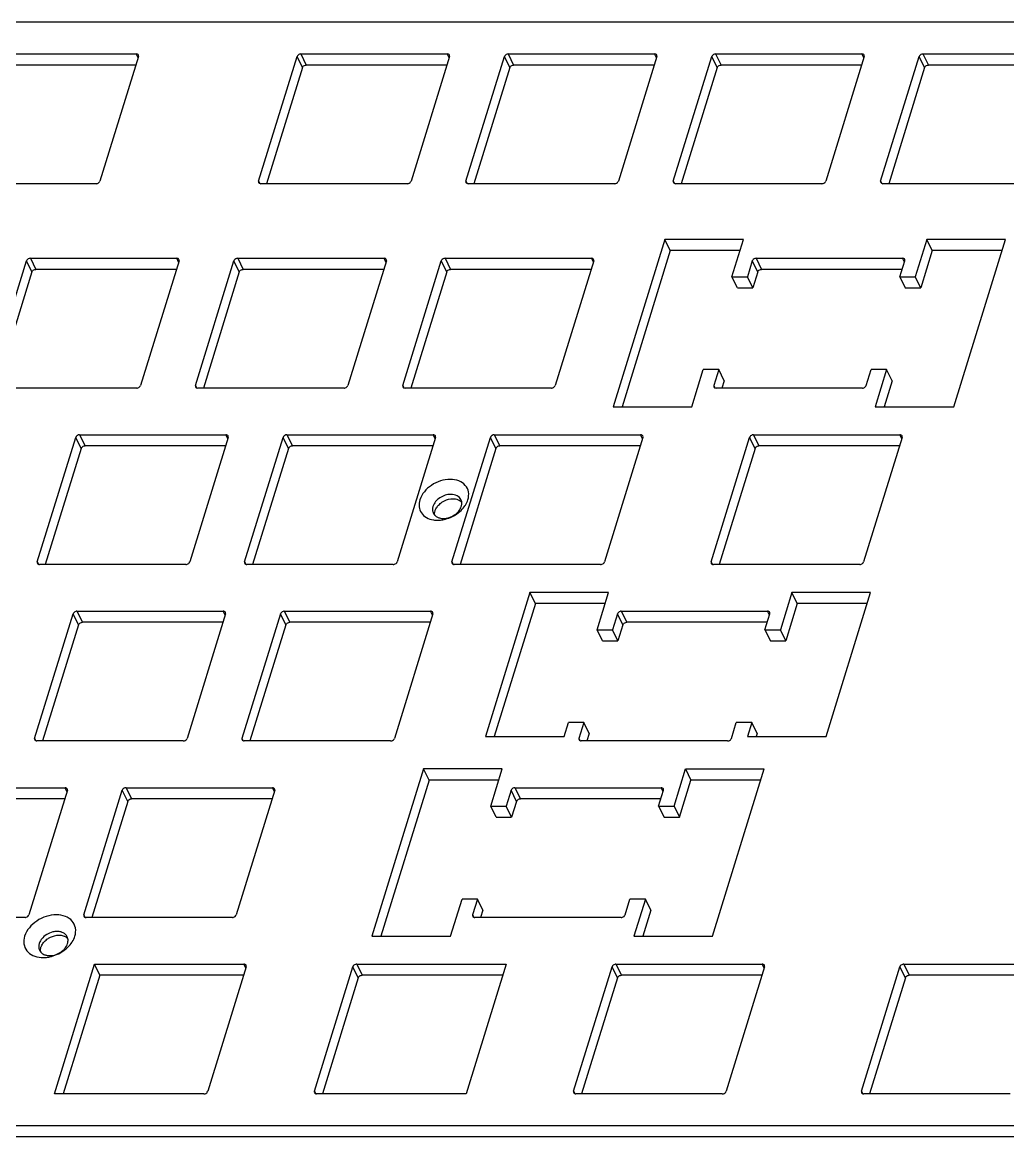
# Model space of a CAD drawing. Header units: inches. Extents: x -1111 to 11437, y -3682 to 971.
# Drawn here: x 11287.5 to 11370.6, y -3429.2 to -3335.2 of the extents above; entities that cross this region are included whole.
import ezdxf

# ---------------------------------------------------------------- set-up
doc = ezdxf.new("R2010")
doc.units = ezdxf.units.IN
doc.header["$LTSCALE"] = 1.21
doc.header["$MEASUREMENT"] = 0
doc.layers.get('0').update_dxf_attribs({"linetype": 'CONTINUOUS'})

msp = doc.modelspace()

# ---------------------------------------------------------------- linework, layer by layer
at = {"color": 7, "linetype": 'Continuous'}
for p, q in [((11434.763, -3335.186), (11118.285, -3335.186)), ((11284.716, -3337.857), (11297.068, -3337.857)), ((11297.258, -3338.077), (11294.012, -3348.581)), ((11297.226, -3338.18), (11297.068, -3337.857)), ((11307.395, -3348.581), (11310.641, -3338.077)), ((11311.098, -3339.009), (11310.641, -3338.077)), ((11310.967, -3337.857), (11323.318, -3337.857)), ((11310.967, -3337.857), (11311.424, -3338.79)), ((11323.508, -3338.077), (11320.262, -3348.581)), ((11323.476, -3338.18), (11323.318, -3337.857)), ((11324.895, -3348.581), (11328.141, -3338.077)), ((11328.599, -3339.009), (11328.141, -3338.077)), ((11328.467, -3337.857), (11340.818, -3337.857)), ((11328.467, -3337.857), (11328.924, -3338.79)), ((11341.008, -3338.077), (11337.762, -3348.581)), ((11340.976, -3338.18), (11340.818, -3337.857)), ((11342.395, -3348.581), (11345.641, -3338.077)), ((11346.099, -3339.009), (11345.641, -3338.077)), ((11345.967, -3337.857), (11358.318, -3337.857)), ((11345.967, -3337.857), (11346.424, -3338.79)), ((11358.508, -3338.077), (11355.262, -3348.581)), ((11358.477, -3338.18), (11358.318, -3337.857)), ((11359.895, -3348.581), (11363.141, -3338.077)), ((11363.599, -3339.009), (11363.141, -3338.077)), ((11363.467, -3337.857), (11375.818, -3337.857)), ((11363.467, -3337.857), (11363.925, -3338.79)), ((11297.037, -3338.79), (11285.174, -3338.79)), ((11311.098, -3339.009), (11308.073, -3348.8)), ((11323.288, -3338.79), (11311.424, -3338.79)), ((11328.599, -3339.009), (11325.573, -3348.8)), ((11340.788, -3338.79), (11328.924, -3338.79)), ((11346.099, -3339.009), (11343.073, -3348.8)), ((11358.288, -3338.79), (11346.424, -3338.79)), ((11363.599, -3339.009), (11360.573, -3348.8)), ((11375.788, -3338.79), (11363.925, -3338.79)), ((11293.686, -3348.8), (11281.335, -3348.8)), ((11307.395, -3348.581), (11307.49, -3348.775)), ((11319.936, -3348.8), (11307.585, -3348.8)), ((11324.895, -3348.581), (11324.99, -3348.775)), ((11337.436, -3348.8), (11325.085, -3348.8)), ((11342.395, -3348.581), (11342.491, -3348.775)), ((11354.937, -3348.8), (11342.585, -3348.8)), ((11359.895, -3348.581), (11359.991, -3348.775)), ((11372.437, -3348.8), (11360.085, -3348.8)), ((11341.686, -3353.515), (11337.328, -3367.615)), ((11348.317, -3353.515), (11341.686, -3353.515)), ((11342.143, -3354.447), (11341.686, -3353.515)), ((11347.349, -3356.648), (11348.317, -3353.515)), ((11363.791, -3353.515), (11362.823, -3356.648)), ((11370.423, -3353.515), (11363.791, -3353.515)), ((11364.249, -3354.447), (11363.791, -3353.515)), ((11366.066, -3367.615), (11370.423, -3353.515)), ((11342.143, -3354.447), (11338.074, -3367.615)), ((11348.029, -3354.447), (11342.143, -3354.447)), ((11364.249, -3354.447), (11363.28, -3357.58)), ((11370.135, -3354.447), (11364.249, -3354.447)), ((11284.568, -3365.817), (11287.814, -3355.312)), ((11288.272, -3356.245), (11287.814, -3355.312)), ((11288.14, -3355.093), (11300.492, -3355.093)), ((11288.14, -3355.093), (11288.598, -3356.025)), ((11300.682, -3355.312), (11297.436, -3365.817)), ((11300.65, -3355.416), (11300.492, -3355.093)), ((11302.068, -3365.817), (11305.315, -3355.312)), ((11305.772, -3356.245), (11305.315, -3355.312)), ((11305.64, -3355.093), (11317.992, -3355.093)), ((11305.64, -3355.093), (11306.098, -3356.025)), ((11318.182, -3355.312), (11314.936, -3365.817)), ((11318.15, -3355.416), (11317.992, -3355.093)), ((11319.569, -3365.817), (11322.815, -3355.312)), ((11323.272, -3356.245), (11322.815, -3355.312)), ((11323.14, -3355.093), (11335.492, -3355.093)), ((11323.14, -3355.093), (11323.598, -3356.025)), ((11335.682, -3355.312), (11332.436, -3365.817)), ((11335.65, -3355.416), (11335.492, -3355.093)), ((11349.065, -3355.312), (11348.652, -3356.648)), ((11349.523, -3356.245), (11349.065, -3355.312)), ((11349.391, -3355.093), (11361.742, -3355.093)), ((11349.391, -3355.093), (11349.848, -3356.025)), ((11361.52, -3356.648), (11361.932, -3355.312)), ((11361.9, -3355.416), (11361.742, -3355.093)), ((11288.272, -3356.245), (11285.246, -3366.036)), ((11300.461, -3356.025), (11288.598, -3356.025)), ((11305.772, -3356.245), (11302.746, -3366.036)), ((11317.961, -3356.025), (11306.098, -3356.025)), ((11323.272, -3356.245), (11320.247, -3366.036)), ((11335.462, -3356.025), (11323.598, -3356.025)), ((11349.523, -3356.245), (11349.11, -3357.58)), ((11361.712, -3356.025), (11349.848, -3356.025)), ((11347.349, -3356.648), (11348.652, -3356.648)), ((11347.807, -3357.58), (11347.349, -3356.648)), ((11349.11, -3357.58), (11348.652, -3356.648)), ((11361.52, -3356.648), (11362.823, -3356.648)), ((11361.52, -3356.648), (11361.977, -3357.58)), ((11363.28, -3357.58), (11362.823, -3356.648)), ((11347.807, -3357.58), (11349.11, -3357.58)), ((11361.977, -3357.58), (11363.28, -3357.58)), ((11343.96, -3367.615), (11344.928, -3364.481)), ((11346.232, -3364.481), (11344.928, -3364.481)), ((11346.232, -3364.481), (11345.819, -3365.817)), ((11346.689, -3365.414), (11346.232, -3364.481)), ((11358.686, -3365.817), (11359.099, -3364.481)), ((11360.402, -3364.481), (11359.099, -3364.481)), ((11360.402, -3364.481), (11359.434, -3367.615)), ((11360.86, -3365.414), (11360.402, -3364.481)), ((11302.068, -3365.817), (11302.164, -3366.011)), ((11319.569, -3365.817), (11319.664, -3366.011)), ((11345.819, -3365.817), (11345.914, -3366.011)), ((11346.689, -3365.414), (11346.497, -3366.036)), ((11360.86, -3365.414), (11360.18, -3367.615)), ((11297.11, -3366.036), (11284.758, -3366.036)), ((11314.61, -3366.036), (11302.259, -3366.036)), ((11332.11, -3366.036), (11319.759, -3366.036)), ((11358.36, -3366.036), (11346.009, -3366.036)), ((11337.328, -3367.615), (11343.96, -3367.615)), ((11359.434, -3367.615), (11366.066, -3367.615)), ((11288.719, -3380.7), (11291.965, -3370.196)), ((11292.423, -3371.128), (11291.965, -3370.196)), ((11292.291, -3369.976), (11304.642, -3369.976)), ((11292.291, -3369.976), (11292.749, -3370.909)), ((11304.832, -3370.196), (11301.586, -3380.7)), ((11304.801, -3370.299), (11304.642, -3369.976)), ((11306.219, -3380.7), (11309.465, -3370.196)), ((11309.923, -3371.128), (11309.465, -3370.196)), ((11309.791, -3369.976), (11322.143, -3369.976)), ((11309.791, -3369.976), (11310.249, -3370.909)), ((11322.333, -3370.196), (11319.087, -3380.7)), ((11322.301, -3370.299), (11322.143, -3369.976)), ((11323.719, -3380.7), (11326.966, -3370.196)), ((11327.423, -3371.128), (11326.966, -3370.196)), ((11327.291, -3369.976), (11339.643, -3369.976)), ((11327.291, -3369.976), (11327.749, -3370.909)), ((11339.833, -3370.196), (11336.587, -3380.7)), ((11339.801, -3370.299), (11339.643, -3369.976)), ((11345.595, -3380.7), (11348.841, -3370.196)), ((11349.298, -3371.128), (11348.841, -3370.196)), ((11349.166, -3369.976), (11361.518, -3369.976)), ((11349.166, -3369.976), (11349.624, -3370.909)), ((11361.708, -3370.196), (11358.462, -3380.7)), ((11361.676, -3370.299), (11361.518, -3369.976)), ((11292.423, -3371.128), (11289.397, -3380.919)), ((11304.612, -3370.909), (11292.749, -3370.909)), ((11309.923, -3371.128), (11306.897, -3380.919)), ((11322.112, -3370.909), (11310.249, -3370.909)), ((11327.423, -3371.128), (11324.397, -3380.919)), ((11339.612, -3370.909), (11327.749, -3370.909)), ((11349.298, -3371.128), (11346.273, -3380.919)), ((11361.488, -3370.909), (11349.624, -3370.909)), ((11288.719, -3380.7), (11288.815, -3380.895)), ((11306.219, -3380.7), (11306.315, -3380.895)), ((11323.719, -3380.7), (11323.815, -3380.895)), ((11345.595, -3380.7), (11345.69, -3380.895)), ((11301.261, -3380.919), (11288.909, -3380.919)), ((11318.761, -3380.919), (11306.409, -3380.919)), ((11336.261, -3380.919), (11323.91, -3380.919)), ((11358.136, -3380.919), (11345.785, -3380.919)), ((11330.3, -3383.281), (11326.548, -3395.423)), ((11336.931, -3383.281), (11330.3, -3383.281)), ((11330.757, -3384.213), (11330.3, -3383.281)), ((11335.963, -3386.414), (11336.931, -3383.281)), ((11352.405, -3383.281), (11351.437, -3386.414)), ((11359.037, -3383.281), (11352.405, -3383.281)), ((11352.863, -3384.213), (11352.405, -3383.281)), ((11355.285, -3395.423), (11359.037, -3383.281)), ((11330.757, -3384.213), (11327.293, -3395.423)), ((11336.643, -3384.213), (11330.757, -3384.213)), ((11352.863, -3384.213), (11351.894, -3387.347)), ((11358.749, -3384.213), (11352.863, -3384.213)), ((11288.495, -3395.583), (11291.741, -3385.079)), ((11292.199, -3386.011), (11291.741, -3385.079)), ((11292.067, -3384.859), (11304.418, -3384.859)), ((11292.067, -3384.859), (11292.524, -3385.792)), ((11304.608, -3385.079), (11301.362, -3395.583)), ((11304.576, -3385.182), (11304.418, -3384.859)), ((11309.241, -3385.079), (11305.995, -3395.583)), ((11309.699, -3386.011), (11309.241, -3385.079)), ((11309.567, -3384.859), (11321.918, -3384.859)), ((11309.567, -3384.859), (11310.024, -3385.792)), ((11322.108, -3385.079), (11318.862, -3395.583)), ((11322.077, -3385.182), (11321.918, -3384.859)), ((11337.679, -3385.079), (11337.266, -3386.414)), ((11338.137, -3386.011), (11337.679, -3385.079)), ((11338.005, -3384.859), (11350.356, -3384.859)), ((11338.005, -3384.859), (11338.462, -3385.792)), ((11350.133, -3386.414), (11350.546, -3385.079)), ((11350.514, -3385.182), (11350.356, -3384.859)), ((11292.199, -3386.011), (11289.173, -3395.803)), ((11304.388, -3385.792), (11292.524, -3385.792)), ((11309.699, -3386.011), (11306.673, -3395.803)), ((11321.888, -3385.792), (11310.024, -3385.792)), ((11335.963, -3386.414), (11337.266, -3386.414)), ((11336.421, -3387.347), (11335.963, -3386.414)), ((11337.724, -3387.347), (11337.266, -3386.414)), ((11338.137, -3386.011), (11337.724, -3387.347)), ((11350.326, -3385.792), (11338.462, -3385.792)), ((11350.133, -3386.414), (11351.437, -3386.414)), ((11350.133, -3386.414), (11350.591, -3387.347)), ((11351.894, -3387.347), (11351.437, -3386.414)), ((11336.421, -3387.347), (11337.724, -3387.347)), ((11350.591, -3387.347), (11351.894, -3387.347)), ((11333.179, -3395.423), (11333.542, -3394.248)), ((11334.846, -3394.248), (11333.542, -3394.248)), ((11334.846, -3394.248), (11334.433, -3395.583)), ((11335.303, -3395.18), (11334.846, -3394.248)), ((11347.3, -3395.583), (11347.713, -3394.248)), ((11349.016, -3394.248), (11347.713, -3394.248)), ((11349.016, -3394.248), (11348.653, -3395.423)), ((11349.474, -3395.18), (11349.016, -3394.248)), ((11288.495, -3395.583), (11288.59, -3395.778)), ((11301.036, -3395.803), (11288.685, -3395.803)), ((11305.995, -3395.583), (11306.091, -3395.778)), ((11318.537, -3395.803), (11306.185, -3395.803)), ((11326.548, -3395.423), (11333.179, -3395.423)), ((11334.433, -3395.583), (11334.528, -3395.778)), ((11346.974, -3395.803), (11334.623, -3395.803)), ((11335.303, -3395.18), (11335.111, -3395.803)), ((11348.653, -3395.423), (11355.285, -3395.423)), ((11349.474, -3395.18), (11349.399, -3395.423)), ((11321.325, -3398.164), (11316.968, -3412.264)), ((11327.957, -3398.164), (11321.325, -3398.164)), ((11321.783, -3399.097), (11321.325, -3398.164)), ((11326.989, -3401.298), (11327.957, -3398.164)), ((11342.462, -3401.298), (11343.431, -3398.164)), ((11343.431, -3398.164), (11350.062, -3398.164)), ((11343.431, -3398.164), (11343.888, -3399.097)), ((11345.705, -3412.264), (11350.062, -3398.164)), ((11321.783, -3399.097), (11317.714, -3412.264)), ((11327.669, -3399.097), (11321.783, -3399.097)), ((11342.92, -3402.23), (11343.888, -3399.097)), ((11349.774, -3399.097), (11343.888, -3399.097)), ((11278.717, -3399.743), (11291.069, -3399.743)), ((11291.259, -3399.962), (11288.013, -3410.466)), ((11291.227, -3400.065), (11291.069, -3399.743)), ((11292.646, -3410.466), (11295.892, -3399.962)), ((11296.349, -3400.894), (11295.892, -3399.962)), ((11296.218, -3399.743), (11308.569, -3399.743)), ((11296.218, -3399.743), (11296.675, -3400.675)), ((11308.759, -3399.962), (11305.513, -3410.466)), ((11308.727, -3400.065), (11308.569, -3399.743)), ((11328.705, -3399.962), (11328.292, -3401.298)), ((11329.162, -3400.894), (11328.705, -3399.962)), ((11329.03, -3399.743), (11341.382, -3399.743)), ((11329.03, -3399.743), (11329.488, -3400.675)), ((11341.159, -3401.298), (11341.572, -3399.962)), ((11341.54, -3400.065), (11341.382, -3399.743)), ((11291.039, -3400.675), (11279.175, -3400.675)), ((11296.349, -3400.894), (11293.324, -3410.686)), ((11308.539, -3400.675), (11296.675, -3400.675)), ((11326.989, -3401.298), (11328.292, -3401.298)), ((11327.446, -3402.23), (11326.989, -3401.298)), ((11328.75, -3402.23), (11328.292, -3401.298)), ((11329.162, -3400.894), (11328.75, -3402.23)), ((11341.352, -3400.675), (11329.488, -3400.675)), ((11341.159, -3401.298), (11342.462, -3401.298)), ((11341.159, -3401.298), (11341.617, -3402.23)), ((11342.462, -3401.298), (11342.92, -3402.23)), ((11327.446, -3402.23), (11328.75, -3402.23)), ((11341.617, -3402.23), (11342.92, -3402.23)), ((11323.6, -3412.264), (11324.568, -3409.131)), ((11325.871, -3409.131), (11324.568, -3409.131)), ((11325.871, -3409.131), (11325.459, -3410.466)), ((11326.329, -3410.063), (11325.871, -3409.131)), ((11338.326, -3410.466), (11338.738, -3409.131)), ((11340.042, -3409.131), (11338.738, -3409.131)), ((11340.042, -3409.131), (11339.074, -3412.264)), ((11340.499, -3410.063), (11340.042, -3409.131)), ((11287.687, -3410.686), (11275.336, -3410.686)), ((11292.646, -3410.466), (11292.741, -3410.661)), ((11305.187, -3410.686), (11292.836, -3410.686)), ((11325.459, -3410.466), (11325.554, -3410.661)), ((11338, -3410.686), (11325.649, -3410.686)), ((11326.329, -3410.063), (11326.136, -3410.686)), ((11340.499, -3410.063), (11339.819, -3412.264)), ((11316.968, -3412.264), (11323.6, -3412.264)), ((11339.074, -3412.264), (11345.705, -3412.264)), ((11290.166, -3425.569), (11293.548, -3414.626)), ((11293.548, -3414.626), (11306.157, -3414.626)), ((11294.005, -3415.558), (11293.548, -3414.626)), ((11306.315, -3414.948), (11306.157, -3414.626)), ((11315.681, -3414.626), (11328.29, -3414.626)), ((11315.681, -3414.626), (11316.139, -3415.558)), ((11328.29, -3414.626), (11324.909, -3425.569)), ((11337.556, -3414.626), (11349.908, -3414.626)), ((11337.556, -3414.626), (11338.014, -3415.558)), ((11350.066, -3414.948), (11349.908, -3414.626)), ((11361.849, -3414.626), (11374.201, -3414.626)), ((11361.849, -3414.626), (11362.307, -3415.558)), ((11294.005, -3415.558), (11290.912, -3425.569)), ((11306.127, -3415.558), (11294.005, -3415.558)), ((11306.347, -3414.845), (11303.101, -3425.35)), ((11312.109, -3425.35), (11315.355, -3414.845)), ((11315.813, -3415.778), (11315.355, -3414.845)), ((11328.002, -3415.558), (11316.139, -3415.558)), ((11333.984, -3425.35), (11337.231, -3414.845)), ((11337.688, -3415.778), (11337.231, -3414.845)), ((11349.877, -3415.558), (11338.014, -3415.558)), ((11350.098, -3414.845), (11346.852, -3425.35)), ((11358.277, -3425.35), (11361.524, -3414.845)), ((11361.981, -3415.778), (11361.524, -3414.845)), ((11374.17, -3415.558), (11362.307, -3415.558)), ((11315.813, -3415.778), (11312.787, -3425.569)), ((11337.688, -3415.778), (11334.662, -3425.569)), ((11361.981, -3415.778), (11358.955, -3425.569)), ((11302.776, -3425.569), (11290.166, -3425.569)), ((11312.109, -3425.35), (11312.205, -3425.544)), ((11324.909, -3425.569), (11312.299, -3425.569)), ((11333.984, -3425.35), (11334.08, -3425.544)), ((11346.526, -3425.569), (11334.175, -3425.569)), ((11358.277, -3425.35), (11358.373, -3425.544)), ((11370.819, -3425.569), (11358.468, -3425.569)), ((11089.528, -3428.246), (11406.005, -3428.246)), ((11406.463, -3429.178), (11089.985, -3429.178))]:
    msp.add_line(p, q, dxfattribs=at)
for centre, radius, start, end in [((11322.759, -3376.29), 0.686, 194.17779, 220.93074), ((11322.779, -3376.273), 0.712, 220.92419, 223.53991), ((11322.488, -3375.063), 2.119, 261.09539, 265.44702), ((11289.532, -3413.153), 0.691, 206.2212, 221.04856)]:
    msp.add_arc(centre, radius, start, end, dxfattribs=at)
for points, knots in [([(11297.251, -3337.953), (11297.237, -3337.923), (11297.18, -3337.87), (11297.106, -3337.857), (11297.068, -3337.857)], [0, 0, 0, 0, 0.463406, 1, 1, 1, 1]), ([(11310.967, -3337.857), (11310.932, -3337.857), (11310.798, -3337.879), (11310.67, -3337.981), (11310.641, -3338.077)], [0, 0, 0, 0, 0.25896, 1, 1, 1, 1]), ([(11323.502, -3337.953), (11323.487, -3337.923), (11323.43, -3337.87), (11323.357, -3337.857), (11323.318, -3337.857)], [0, 0, 0, 0, 0.463406, 1, 1, 1, 1]), ([(11328.467, -3337.857), (11328.432, -3337.857), (11328.298, -3337.879), (11328.171, -3337.981), (11328.141, -3338.077)], [0, 0, 0, 0, 0.25896, 1, 1, 1, 1]), ([(11341.002, -3337.953), (11340.987, -3337.923), (11340.93, -3337.87), (11340.857, -3337.857), (11340.818, -3337.857)], [0, 0, 0, 0, 0.463406, 1, 1, 1, 1]), ([(11345.967, -3337.857), (11345.932, -3337.857), (11345.799, -3337.879), (11345.671, -3337.981), (11345.641, -3338.077)], [0, 0, 0, 0, 0.25896, 1, 1, 1, 1]), ([(11358.502, -3337.953), (11358.487, -3337.923), (11358.431, -3337.87), (11358.357, -3337.857), (11358.318, -3337.857)], [0, 0, 0, 0, 0.463406, 1, 1, 1, 1]), ([(11363.467, -3337.857), (11363.432, -3337.857), (11363.299, -3337.879), (11363.171, -3337.981), (11363.141, -3338.077)], [0, 0, 0, 0, 0.25896, 1, 1, 1, 1]), ([(11311.098, -3339.009), (11311.108, -3338.979), (11311.176, -3338.859), (11311.32, -3338.79), (11311.424, -3338.79)], [0, 0, 0, 0, 0.234577, 1, 1, 1, 1]), ([(11328.599, -3339.009), (11328.608, -3338.979), (11328.676, -3338.859), (11328.821, -3338.79), (11328.924, -3338.79)], [0, 0, 0, 0, 0.234577, 1, 1, 1, 1]), ([(11346.099, -3339.009), (11346.108, -3338.979), (11346.176, -3338.859), (11346.321, -3338.79), (11346.424, -3338.79)], [0, 0, 0, 0, 0.234577, 1, 1, 1, 1]), ([(11363.599, -3339.009), (11363.608, -3338.979), (11363.676, -3338.859), (11363.821, -3338.79), (11363.925, -3338.79)], [0, 0, 0, 0, 0.234577, 1, 1, 1, 1]), ([(11293.686, -3348.8), (11293.721, -3348.8), (11293.854, -3348.778), (11293.982, -3348.677), (11294.012, -3348.581)], [0, 0, 0, 0, 0.25896, 1, 1, 1, 1]), ([(11319.936, -3348.8), (11319.971, -3348.8), (11320.105, -3348.778), (11320.232, -3348.677), (11320.262, -3348.581)], [0, 0, 0, 0, 0.25896, 1, 1, 1, 1]), ([(11337.436, -3348.8), (11337.471, -3348.8), (11337.605, -3348.778), (11337.733, -3348.677), (11337.762, -3348.581)], [0, 0, 0, 0, 0.25896, 1, 1, 1, 1]), ([(11354.937, -3348.8), (11354.972, -3348.8), (11355.105, -3348.778), (11355.233, -3348.677), (11355.262, -3348.581)], [0, 0, 0, 0, 0.25896, 1, 1, 1, 1]), ([(11288.14, -3355.093), (11288.105, -3355.093), (11287.972, -3355.115), (11287.844, -3355.217), (11287.814, -3355.312)], [0, 0, 0, 0, 0.25896, 1, 1, 1, 1]), ([(11300.675, -3355.189), (11300.661, -3355.159), (11300.604, -3355.106), (11300.53, -3355.093), (11300.492, -3355.093)], [0, 0, 0, 0, 0.463406, 1, 1, 1, 1]), ([(11305.64, -3355.093), (11305.605, -3355.093), (11305.472, -3355.115), (11305.344, -3355.217), (11305.315, -3355.312)], [0, 0, 0, 0, 0.25896, 1, 1, 1, 1]), ([(11318.175, -3355.189), (11318.161, -3355.159), (11318.104, -3355.106), (11318.03, -3355.093), (11317.992, -3355.093)], [0, 0, 0, 0, 0.463406, 1, 1, 1, 1]), ([(11323.14, -3355.093), (11323.105, -3355.093), (11322.972, -3355.115), (11322.844, -3355.217), (11322.815, -3355.312)], [0, 0, 0, 0, 0.25896, 1, 1, 1, 1]), ([(11335.675, -3355.189), (11335.661, -3355.159), (11335.604, -3355.106), (11335.53, -3355.093), (11335.492, -3355.093)], [0, 0, 0, 0, 0.463406, 1, 1, 1, 1]), ([(11349.391, -3355.093), (11349.356, -3355.093), (11349.222, -3355.115), (11349.095, -3355.217), (11349.065, -3355.312)], [0, 0, 0, 0, 0.25896, 1, 1, 1, 1]), ([(11361.926, -3355.189), (11361.911, -3355.159), (11361.854, -3355.106), (11361.781, -3355.093), (11361.742, -3355.093)], [0, 0, 0, 0, 0.463406, 1, 1, 1, 1]), ([(11288.272, -3356.245), (11288.281, -3356.214), (11288.35, -3356.095), (11288.494, -3356.025), (11288.598, -3356.025)], [0, 0, 0, 0, 0.234577, 1, 1, 1, 1]), ([(11305.772, -3356.245), (11305.782, -3356.214), (11305.85, -3356.095), (11305.994, -3356.025), (11306.098, -3356.025)], [0, 0, 0, 0, 0.234577, 1, 1, 1, 1]), ([(11323.272, -3356.245), (11323.282, -3356.214), (11323.35, -3356.095), (11323.494, -3356.025), (11323.598, -3356.025)], [0, 0, 0, 0, 0.234577, 1, 1, 1, 1]), ([(11349.523, -3356.245), (11349.532, -3356.214), (11349.6, -3356.095), (11349.745, -3356.025), (11349.848, -3356.025)], [0, 0, 0, 0, 0.234577, 1, 1, 1, 1]), ([(11297.11, -3366.036), (11297.145, -3366.036), (11297.278, -3366.014), (11297.406, -3365.913), (11297.436, -3365.817)], [0, 0, 0, 0, 0.25896, 1, 1, 1, 1]), ([(11314.61, -3366.036), (11314.645, -3366.036), (11314.778, -3366.014), (11314.906, -3365.913), (11314.936, -3365.817)], [0, 0, 0, 0, 0.25896, 1, 1, 1, 1]), ([(11332.11, -3366.036), (11332.145, -3366.036), (11332.279, -3366.014), (11332.406, -3365.913), (11332.436, -3365.817)], [0, 0, 0, 0, 0.25896, 1, 1, 1, 1]), ([(11358.36, -3366.036), (11358.395, -3366.036), (11358.529, -3366.014), (11358.657, -3365.913), (11358.686, -3365.817)], [0, 0, 0, 0, 0.25896, 1, 1, 1, 1]), ([(11292.291, -3369.976), (11292.256, -3369.976), (11292.123, -3369.998), (11291.995, -3370.1), (11291.965, -3370.196)], [0, 0, 0, 0, 0.25896, 1, 1, 1, 1]), ([(11304.826, -3370.072), (11304.811, -3370.042), (11304.755, -3369.989), (11304.681, -3369.976), (11304.642, -3369.976)], [0, 0, 0, 0, 0.463406, 1, 1, 1, 1]), ([(11309.791, -3369.976), (11309.756, -3369.976), (11309.623, -3369.998), (11309.495, -3370.1), (11309.465, -3370.196)], [0, 0, 0, 0, 0.25896, 1, 1, 1, 1]), ([(11322.326, -3370.072), (11322.312, -3370.042), (11322.255, -3369.989), (11322.181, -3369.976), (11322.143, -3369.976)], [0, 0, 0, 0, 0.463406, 1, 1, 1, 1]), ([(11327.291, -3369.976), (11327.256, -3369.976), (11327.123, -3369.998), (11326.995, -3370.1), (11326.966, -3370.196)], [0, 0, 0, 0, 0.25896, 1, 1, 1, 1]), ([(11339.826, -3370.072), (11339.812, -3370.042), (11339.755, -3369.989), (11339.681, -3369.976), (11339.643, -3369.976)], [0, 0, 0, 0, 0.463406, 1, 1, 1, 1]), ([(11349.166, -3369.976), (11349.131, -3369.976), (11348.998, -3369.998), (11348.87, -3370.1), (11348.841, -3370.196)], [0, 0, 0, 0, 0.25896, 1, 1, 1, 1]), ([(11361.702, -3370.072), (11361.687, -3370.042), (11361.63, -3369.989), (11361.556, -3369.976), (11361.518, -3369.976)], [0, 0, 0, 0, 0.463406, 1, 1, 1, 1]), ([(11292.423, -3371.128), (11292.432, -3371.098), (11292.5, -3370.978), (11292.645, -3370.909), (11292.749, -3370.909)], [0, 0, 0, 0, 0.234577, 1, 1, 1, 1]), ([(11309.923, -3371.128), (11309.932, -3371.098), (11310.001, -3370.978), (11310.145, -3370.909), (11310.249, -3370.909)], [0, 0, 0, 0, 0.234577, 1, 1, 1, 1]), ([(11327.423, -3371.128), (11327.433, -3371.098), (11327.501, -3370.978), (11327.645, -3370.909), (11327.749, -3370.909)], [0, 0, 0, 0, 0.234577, 1, 1, 1, 1]), ([(11349.298, -3371.128), (11349.308, -3371.098), (11349.376, -3370.978), (11349.52, -3370.909), (11349.624, -3370.909)], [0, 0, 0, 0, 0.234577, 1, 1, 1, 1]), ([(11325.063, -3375.46), (11325.128, -3375.249), (11325.175, -3374.804), (11324.882, -3374.19), (11324.292, -3373.809), (11323.541, -3373.693), (11322.729, -3373.834), (11321.752, -3374.303), (11321.163, -3374.964), (11321.01, -3375.46)], [0, 0, 0, 0, 0.11158, 0.216046, 0.327089, 0.453024, 0.592442, 0.737252, 1, 1, 1, 1]), ([(11323.625, -3375.001), (11323.297, -3375.001), (11322.66, -3375.21), (11322.204, -3375.726), (11322.113, -3376.019)], [0, 0, 0, 0, 0.516982, 1, 1, 1, 1]), ([(11324.478, -3375.446), (11324.41, -3375.308), (11324.147, -3375.061), (11323.804, -3375.001), (11323.625, -3375.001)], [0, 0, 0, 0, 0.463511, 1, 1, 1, 1]), ([(11321.01, -3375.46), (11320.952, -3375.648), (11320.902, -3376.04), (11321.105, -3376.599), (11321.56, -3377), (11321.952, -3377.124), (11322.16, -3377.157)], [0, 0, 0, 0, 0.25244, 0.487913, 0.730666, 1, 1, 1, 1]), ([(11322.113, -3376.019), (11322.102, -3376.056), (11322.067, -3376.199), (11322.068, -3376.352), (11322.095, -3376.458)], [0, 0, 0, 0, 0.262386, 1, 1, 1, 1]), ([(11322.296, -3376.392), (11322.307, -3376.358), (11322.359, -3376.218), (11322.439, -3376.089), (11322.51, -3376)], [0, 0, 0, 0, 0.238015, 1, 1, 1, 1]), ([(11322.51, -3376), (11322.534, -3375.969), (11322.641, -3375.846), (11322.768, -3375.741), (11322.87, -3375.672)], [0, 0, 0, 0, 0.243595, 1, 1, 1, 1]), ([(11322.87, -3375.672), (11322.94, -3375.625), (11323.226, -3375.461), (11323.559, -3375.374), (11323.804, -3375.374)], [0, 0, 0, 0, 0.256059, 1, 1, 1, 1]), ([(11322.996, -3377.037), (11323.324, -3377.037), (11323.962, -3376.828), (11324.418, -3376.312), (11324.508, -3376.019)], [0, 0, 0, 0, 0.516982, 1, 1, 1, 1]), ([(11323.804, -3375.374), (11323.951, -3375.373), (11324.231, -3375.414), (11324.473, -3375.57), (11324.559, -3375.667)], [0, 0, 0, 0, 0.531386, 1, 1, 1, 1]), ([(11324.246, -3376.567), (11324.296, -3376.529), (11324.483, -3376.374), (11324.651, -3376.194), (11324.758, -3376.049)], [0, 0, 0, 0, 0.256573, 1, 1, 1, 1]), ([(11324.508, -3376.019), (11324.518, -3375.986), (11324.55, -3375.859), (11324.554, -3375.725), (11324.537, -3375.629)], [0, 0, 0, 0, 0.260925, 1, 1, 1, 1]), ([(11324.758, -3376.049), (11324.793, -3376.002), (11324.917, -3375.819), (11325.014, -3375.616), (11325.063, -3375.46)], [0, 0, 0, 0, 0.261044, 1, 1, 1, 1]), ([(11322.263, -3376.763), (11322.283, -3376.784), (11322.371, -3376.866), (11322.477, -3376.926), (11322.562, -3376.96)], [0, 0, 0, 0, 0.241426, 1, 1, 1, 1]), ([(11322.562, -3376.96), (11322.595, -3376.973), (11322.735, -3377.019), (11322.884, -3377.037), (11322.996, -3377.037)], [0, 0, 0, 0, 0.239429, 1, 1, 1, 1]), ([(11322.864, -3377.157), (11322.925, -3377.148), (11323.173, -3377.104), (11323.414, -3377.026), (11323.588, -3376.952)], [0, 0, 0, 0, 0.245998, 1, 1, 1, 1]), ([(11322.32, -3377.176), (11322.364, -3377.179), (11322.545, -3377.188), (11322.728, -3377.176), (11322.864, -3377.157)], [0, 0, 0, 0, 0.243865, 1, 1, 1, 1]), ([(11301.261, -3380.919), (11301.296, -3380.919), (11301.429, -3380.897), (11301.557, -3380.796), (11301.586, -3380.7)], [0, 0, 0, 0, 0.25896, 1, 1, 1, 1]), ([(11318.761, -3380.919), (11318.796, -3380.919), (11318.929, -3380.897), (11319.057, -3380.796), (11319.087, -3380.7)], [0, 0, 0, 0, 0.25896, 1, 1, 1, 1]), ([(11336.261, -3380.919), (11336.296, -3380.919), (11336.429, -3380.897), (11336.557, -3380.796), (11336.587, -3380.7)], [0, 0, 0, 0, 0.25896, 1, 1, 1, 1]), ([(11358.136, -3380.919), (11358.171, -3380.919), (11358.305, -3380.897), (11358.432, -3380.796), (11358.462, -3380.7)], [0, 0, 0, 0, 0.25896, 1, 1, 1, 1]), ([(11292.067, -3384.859), (11292.032, -3384.859), (11291.898, -3384.881), (11291.771, -3384.983), (11291.741, -3385.079)], [0, 0, 0, 0, 0.25896, 1, 1, 1, 1]), ([(11304.602, -3384.955), (11304.587, -3384.926), (11304.53, -3384.873), (11304.457, -3384.859), (11304.418, -3384.859)], [0, 0, 0, 0, 0.463406, 1, 1, 1, 1]), ([(11309.567, -3384.859), (11309.532, -3384.859), (11309.399, -3384.881), (11309.271, -3384.983), (11309.241, -3385.079)], [0, 0, 0, 0, 0.25896, 1, 1, 1, 1]), ([(11322.102, -3384.955), (11322.087, -3384.926), (11322.031, -3384.873), (11321.957, -3384.859), (11321.918, -3384.859)], [0, 0, 0, 0, 0.463406, 1, 1, 1, 1]), ([(11338.005, -3384.859), (11337.97, -3384.859), (11337.836, -3384.881), (11337.709, -3384.983), (11337.679, -3385.079)], [0, 0, 0, 0, 0.25896, 1, 1, 1, 1]), ([(11350.54, -3384.955), (11350.525, -3384.926), (11350.468, -3384.873), (11350.395, -3384.859), (11350.356, -3384.859)], [0, 0, 0, 0, 0.463406, 1, 1, 1, 1]), ([(11292.199, -3386.011), (11292.208, -3385.981), (11292.276, -3385.861), (11292.421, -3385.792), (11292.524, -3385.792)], [0, 0, 0, 0, 0.234577, 1, 1, 1, 1]), ([(11309.699, -3386.011), (11309.708, -3385.981), (11309.776, -3385.861), (11309.921, -3385.792), (11310.024, -3385.792)], [0, 0, 0, 0, 0.234577, 1, 1, 1, 1]), ([(11338.137, -3386.011), (11338.146, -3385.981), (11338.214, -3385.861), (11338.358, -3385.792), (11338.462, -3385.792)], [0, 0, 0, 0, 0.234577, 1, 1, 1, 1]), ([(11301.036, -3395.803), (11301.071, -3395.803), (11301.205, -3395.781), (11301.333, -3395.679), (11301.362, -3395.583)], [0, 0, 0, 0, 0.25896, 1, 1, 1, 1]), ([(11318.537, -3395.803), (11318.572, -3395.803), (11318.705, -3395.781), (11318.833, -3395.679), (11318.862, -3395.583)], [0, 0, 0, 0, 0.25896, 1, 1, 1, 1]), ([(11346.974, -3395.803), (11347.009, -3395.803), (11347.143, -3395.781), (11347.27, -3395.679), (11347.3, -3395.583)], [0, 0, 0, 0, 0.25896, 1, 1, 1, 1]), ([(11291.252, -3399.839), (11291.238, -3399.809), (11291.181, -3399.756), (11291.107, -3399.743), (11291.069, -3399.743)], [0, 0, 0, 0, 0.463406, 1, 1, 1, 1]), ([(11296.218, -3399.743), (11296.183, -3399.743), (11296.049, -3399.765), (11295.921, -3399.866), (11295.892, -3399.962)], [0, 0, 0, 0, 0.25896, 1, 1, 1, 1]), ([(11308.753, -3399.839), (11308.738, -3399.809), (11308.681, -3399.756), (11308.608, -3399.743), (11308.569, -3399.743)], [0, 0, 0, 0, 0.463406, 1, 1, 1, 1]), ([(11329.03, -3399.743), (11328.995, -3399.743), (11328.862, -3399.765), (11328.734, -3399.866), (11328.705, -3399.962)], [0, 0, 0, 0, 0.25896, 1, 1, 1, 1]), ([(11341.565, -3399.839), (11341.551, -3399.809), (11341.494, -3399.756), (11341.42, -3399.743), (11341.382, -3399.743)], [0, 0, 0, 0, 0.463406, 1, 1, 1, 1]), ([(11296.349, -3400.894), (11296.359, -3400.864), (11296.427, -3400.744), (11296.571, -3400.675), (11296.675, -3400.675)], [0, 0, 0, 0, 0.234577, 1, 1, 1, 1]), ([(11329.162, -3400.894), (11329.172, -3400.864), (11329.24, -3400.744), (11329.384, -3400.675), (11329.488, -3400.675)], [0, 0, 0, 0, 0.234577, 1, 1, 1, 1]), ([(11291.892, -3412.264), (11291.96, -3412.044), (11292.009, -3411.579), (11291.703, -3410.937), (11291.086, -3410.538), (11290.301, -3410.418), (11289.452, -3410.565), (11288.431, -3411.055), (11287.816, -3411.746), (11287.655, -3412.264)], [0, 0, 0, 0, 0.11158, 0.216046, 0.327089, 0.453024, 0.592442, 0.737252, 1, 1, 1, 1]), ([(11287.687, -3410.686), (11287.722, -3410.686), (11287.855, -3410.664), (11287.983, -3410.562), (11288.013, -3410.466)], [0, 0, 0, 0, 0.25896, 1, 1, 1, 1]), ([(11305.187, -3410.686), (11305.222, -3410.686), (11305.356, -3410.664), (11305.483, -3410.562), (11305.513, -3410.466)], [0, 0, 0, 0, 0.25896, 1, 1, 1, 1]), ([(11338, -3410.686), (11338.035, -3410.686), (11338.168, -3410.664), (11338.296, -3410.562), (11338.326, -3410.466)], [0, 0, 0, 0, 0.25896, 1, 1, 1, 1]), ([(11290.393, -3411.867), (11290.272, -3411.867), (11289.784, -3411.929), (11289.323, -3412.207), (11289.093, -3412.496)], [0, 0, 0, 0, 0.247268, 1, 1, 1, 1]), ([(11290.828, -3411.945), (11290.795, -3411.932), (11290.655, -3411.885), (11290.506, -3411.867), (11290.393, -3411.867)], [0, 0, 0, 0, 0.239429, 1, 1, 1, 1]), ([(11287.655, -3412.264), (11287.59, -3412.474), (11287.54, -3412.915), (11287.803, -3413.532), (11288.356, -3413.943), (11288.814, -3414.044), (11289.056, -3414.06)], [0, 0, 0, 0, 0.249051, 0.481731, 0.725689, 1, 1, 1, 1]), ([(11289.093, -3412.496), (11289.069, -3412.527), (11288.981, -3412.646), (11288.914, -3412.781), (11288.881, -3412.886)], [0, 0, 0, 0, 0.262303, 1, 1, 1, 1]), ([(11289.034, -3413.197), (11289.044, -3413.163), (11289.096, -3413.023), (11289.176, -3412.894), (11289.247, -3412.805)], [0, 0, 0, 0, 0.238015, 1, 1, 1, 1]), ([(11289.247, -3412.805), (11289.272, -3412.774), (11289.379, -3412.651), (11289.505, -3412.545), (11289.607, -3412.476)], [0, 0, 0, 0, 0.243595, 1, 1, 1, 1]), ([(11289.607, -3412.476), (11289.677, -3412.429), (11289.963, -3412.265), (11290.296, -3412.179), (11290.541, -3412.178)], [0, 0, 0, 0, 0.256059, 1, 1, 1, 1]), ([(11290.541, -3412.178), (11290.58, -3412.178), (11290.727, -3412.184), (11290.874, -3412.214), (11290.976, -3412.254)], [0, 0, 0, 0, 0.261912, 1, 1, 1, 1]), ([(11291.246, -3412.313), (11291.206, -3412.231), (11291.086, -3412.078), (11290.919, -3411.981), (11290.828, -3411.945)], [0, 0, 0, 0, 0.483209, 1, 1, 1, 1]), ([(11290.976, -3412.254), (11291.007, -3412.266), (11291.126, -3412.32), (11291.233, -3412.4), (11291.297, -3412.472)], [0, 0, 0, 0, 0.261757, 1, 1, 1, 1]), ([(11291.276, -3412.886), (11291.286, -3412.853), (11291.318, -3412.726), (11291.322, -3412.591), (11291.305, -3412.496)], [0, 0, 0, 0, 0.260925, 1, 1, 1, 1]), ([(11291.574, -3412.88), (11291.61, -3412.832), (11291.74, -3412.64), (11291.842, -3412.428), (11291.892, -3412.264)], [0, 0, 0, 0, 0.261044, 1, 1, 1, 1]), ([(11288.881, -3412.886), (11288.871, -3412.918), (11288.839, -3413.045), (11288.835, -3413.18), (11288.852, -3413.275)], [0, 0, 0, 0, 0.260925, 1, 1, 1, 1]), ([(11289.011, -3413.607), (11289.031, -3413.631), (11289.123, -3413.723), (11289.238, -3413.79), (11289.33, -3413.827)], [0, 0, 0, 0, 0.241096, 1, 1, 1, 1]), ([(11289.764, -3413.904), (11290.092, -3413.904), (11290.73, -3413.695), (11291.186, -3413.179), (11291.276, -3412.886)], [0, 0, 0, 0, 0.516982, 1, 1, 1, 1]), ([(11291.039, -3413.422), (11291.091, -3413.382), (11291.287, -3413.22), (11291.462, -3413.032), (11291.574, -3412.88)], [0, 0, 0, 0, 0.256573, 1, 1, 1, 1]), ([(11289.056, -3414.06), (11289.1, -3414.063), (11289.279, -3414.07), (11289.459, -3414.058), (11289.593, -3414.038)], [0, 0, 0, 0, 0.244279, 1, 1, 1, 1]), ([(11289.33, -3413.827), (11289.363, -3413.84), (11289.503, -3413.886), (11289.652, -3413.904), (11289.764, -3413.904)], [0, 0, 0, 0, 0.239429, 1, 1, 1, 1]), ([(11289.593, -3414.038), (11289.657, -3414.029), (11289.916, -3413.983), (11290.169, -3413.902), (11290.351, -3413.824)], [0, 0, 0, 0, 0.245998, 1, 1, 1, 1]), ([(11306.341, -3414.722), (11306.326, -3414.692), (11306.27, -3414.639), (11306.196, -3414.626), (11306.157, -3414.626)], [0, 0, 0, 0, 0.463406, 1, 1, 1, 1]), ([(11315.681, -3414.626), (11315.646, -3414.626), (11315.513, -3414.648), (11315.385, -3414.75), (11315.355, -3414.845)], [0, 0, 0, 0, 0.25896, 1, 1, 1, 1]), ([(11337.556, -3414.626), (11337.521, -3414.626), (11337.388, -3414.648), (11337.26, -3414.75), (11337.231, -3414.845)], [0, 0, 0, 0, 0.25896, 1, 1, 1, 1]), ([(11350.091, -3414.722), (11350.077, -3414.692), (11350.02, -3414.639), (11349.946, -3414.626), (11349.908, -3414.626)], [0, 0, 0, 0, 0.463406, 1, 1, 1, 1]), ([(11361.849, -3414.626), (11361.814, -3414.626), (11361.681, -3414.648), (11361.553, -3414.75), (11361.524, -3414.845)], [0, 0, 0, 0, 0.25896, 1, 1, 1, 1]), ([(11315.813, -3415.778), (11315.822, -3415.747), (11315.89, -3415.627), (11316.035, -3415.558), (11316.139, -3415.558)], [0, 0, 0, 0, 0.234577, 1, 1, 1, 1]), ([(11337.688, -3415.778), (11337.697, -3415.747), (11337.766, -3415.627), (11337.91, -3415.558), (11338.014, -3415.558)], [0, 0, 0, 0, 0.234577, 1, 1, 1, 1]), ([(11361.981, -3415.778), (11361.99, -3415.747), (11362.059, -3415.627), (11362.203, -3415.558), (11362.307, -3415.558)], [0, 0, 0, 0, 0.234577, 1, 1, 1, 1]), ([(11302.776, -3425.569), (11302.811, -3425.569), (11302.944, -3425.547), (11303.072, -3425.445), (11303.101, -3425.35)], [0, 0, 0, 0, 0.25896, 1, 1, 1, 1]), ([(11346.526, -3425.569), (11346.561, -3425.569), (11346.694, -3425.547), (11346.822, -3425.445), (11346.852, -3425.35)], [0, 0, 0, 0, 0.25896, 1, 1, 1, 1])]:
    msp.add_open_spline(points, degree=3, knots=knots, dxfattribs=at)
for points in [[(11297.258, -3338.077), (11297.27, -3338.037), (11297.269, -3337.99), (11297.251, -3337.953)], [(11323.508, -3338.077), (11323.52, -3338.037), (11323.52, -3337.99), (11323.502, -3337.953)], [(11341.008, -3338.077), (11341.02, -3338.037), (11341.02, -3337.99), (11341.002, -3337.953)], [(11358.508, -3338.077), (11358.521, -3338.037), (11358.52, -3337.99), (11358.502, -3337.953)], [(11307.395, -3348.581), (11307.383, -3348.62), (11307.383, -3348.667), (11307.401, -3348.704)], [(11307.401, -3348.704), (11307.414, -3348.73), (11307.435, -3348.752), (11307.459, -3348.767)], [(11307.459, -3348.767), (11307.496, -3348.79), (11307.542, -3348.8), (11307.585, -3348.8)], [(11324.895, -3348.581), (11324.883, -3348.62), (11324.883, -3348.667), (11324.901, -3348.704)], [(11324.901, -3348.704), (11324.914, -3348.73), (11324.935, -3348.752), (11324.959, -3348.767)], [(11324.959, -3348.767), (11324.996, -3348.79), (11325.042, -3348.8), (11325.085, -3348.8)], [(11342.395, -3348.581), (11342.383, -3348.62), (11342.383, -3348.667), (11342.402, -3348.704)], [(11342.402, -3348.704), (11342.414, -3348.73), (11342.435, -3348.752), (11342.459, -3348.767)], [(11342.459, -3348.767), (11342.496, -3348.79), (11342.542, -3348.8), (11342.585, -3348.8)], [(11359.895, -3348.581), (11359.883, -3348.62), (11359.884, -3348.667), (11359.902, -3348.704)], [(11359.902, -3348.704), (11359.914, -3348.73), (11359.935, -3348.752), (11359.96, -3348.767)], [(11359.96, -3348.767), (11359.996, -3348.79), (11360.042, -3348.8), (11360.085, -3348.8)], [(11300.682, -3355.312), (11300.694, -3355.273), (11300.693, -3355.226), (11300.675, -3355.189)], [(11318.182, -3355.312), (11318.194, -3355.273), (11318.193, -3355.226), (11318.175, -3355.189)], [(11335.682, -3355.312), (11335.694, -3355.273), (11335.694, -3355.226), (11335.675, -3355.189)], [(11361.932, -3355.312), (11361.944, -3355.273), (11361.944, -3355.226), (11361.926, -3355.189)], [(11302.068, -3365.817), (11302.056, -3365.856), (11302.057, -3365.903), (11302.075, -3365.94)], [(11319.569, -3365.817), (11319.556, -3365.856), (11319.557, -3365.903), (11319.575, -3365.94)], [(11345.819, -3365.817), (11345.807, -3365.856), (11345.807, -3365.903), (11345.825, -3365.94)], [(11302.075, -3365.94), (11302.088, -3365.966), (11302.109, -3365.988), (11302.133, -3366.003)], [(11302.133, -3366.003), (11302.17, -3366.026), (11302.215, -3366.036), (11302.259, -3366.036)], [(11319.575, -3365.94), (11319.588, -3365.966), (11319.609, -3365.988), (11319.633, -3366.003)], [(11319.633, -3366.003), (11319.67, -3366.026), (11319.715, -3366.036), (11319.759, -3366.036)], [(11345.825, -3365.94), (11345.838, -3365.966), (11345.859, -3365.988), (11345.883, -3366.003)], [(11345.883, -3366.003), (11345.92, -3366.026), (11345.966, -3366.036), (11346.009, -3366.036)], [(11304.832, -3370.196), (11304.845, -3370.156), (11304.844, -3370.109), (11304.826, -3370.072)], [(11322.333, -3370.196), (11322.345, -3370.156), (11322.344, -3370.109), (11322.326, -3370.072)], [(11339.833, -3370.196), (11339.845, -3370.156), (11339.844, -3370.109), (11339.826, -3370.072)], [(11361.708, -3370.196), (11361.72, -3370.156), (11361.72, -3370.109), (11361.702, -3370.072)], [(11324.537, -3375.629), (11324.526, -3375.566), (11324.506, -3375.504), (11324.478, -3375.446)], [(11322.264, -3376.76), (11322.256, -3376.709), (11322.254, -3376.657), (11322.257, -3376.606)], [(11322.257, -3376.606), (11322.261, -3376.533), (11322.275, -3376.461), (11322.296, -3376.392)], [(11323.588, -3376.952), (11323.822, -3376.852), (11324.045, -3376.722), (11324.246, -3376.567)], [(11288.719, -3380.7), (11288.707, -3380.739), (11288.708, -3380.786), (11288.726, -3380.823)], [(11288.726, -3380.823), (11288.738, -3380.849), (11288.759, -3380.871), (11288.784, -3380.886)], [(11288.784, -3380.886), (11288.82, -3380.909), (11288.866, -3380.919), (11288.909, -3380.919)], [(11306.219, -3380.7), (11306.207, -3380.739), (11306.208, -3380.786), (11306.226, -3380.823)], [(11306.226, -3380.823), (11306.238, -3380.849), (11306.259, -3380.871), (11306.284, -3380.886)], [(11306.284, -3380.886), (11306.32, -3380.909), (11306.366, -3380.919), (11306.409, -3380.919)], [(11323.719, -3380.7), (11323.707, -3380.739), (11323.708, -3380.786), (11323.726, -3380.823)], [(11323.726, -3380.823), (11323.739, -3380.849), (11323.76, -3380.871), (11323.784, -3380.886)], [(11323.784, -3380.886), (11323.821, -3380.909), (11323.866, -3380.919), (11323.91, -3380.919)], [(11345.595, -3380.7), (11345.583, -3380.739), (11345.583, -3380.786), (11345.601, -3380.823)], [(11345.601, -3380.823), (11345.614, -3380.849), (11345.635, -3380.871), (11345.659, -3380.886)], [(11345.659, -3380.886), (11345.696, -3380.909), (11345.741, -3380.919), (11345.785, -3380.919)], [(11304.608, -3385.079), (11304.62, -3385.039), (11304.62, -3384.992), (11304.602, -3384.955)], [(11322.108, -3385.079), (11322.121, -3385.039), (11322.12, -3384.992), (11322.102, -3384.955)], [(11350.546, -3385.079), (11350.558, -3385.039), (11350.558, -3384.992), (11350.54, -3384.955)], [(11288.495, -3395.583), (11288.483, -3395.623), (11288.483, -3395.67), (11288.501, -3395.707)], [(11288.501, -3395.707), (11288.514, -3395.732), (11288.535, -3395.754), (11288.559, -3395.77)], [(11288.559, -3395.77), (11288.596, -3395.793), (11288.642, -3395.803), (11288.685, -3395.803)], [(11305.995, -3395.583), (11305.983, -3395.623), (11305.983, -3395.67), (11306.002, -3395.707)], [(11306.002, -3395.707), (11306.014, -3395.732), (11306.035, -3395.754), (11306.059, -3395.77)], [(11306.059, -3395.77), (11306.096, -3395.793), (11306.142, -3395.803), (11306.185, -3395.803)], [(11334.433, -3395.583), (11334.421, -3395.623), (11334.421, -3395.67), (11334.439, -3395.707)], [(11334.439, -3395.707), (11334.452, -3395.732), (11334.473, -3395.754), (11334.497, -3395.77)], [(11334.497, -3395.77), (11334.534, -3395.793), (11334.58, -3395.803), (11334.623, -3395.803)], [(11291.259, -3399.962), (11291.271, -3399.923), (11291.271, -3399.876), (11291.252, -3399.839)], [(11308.759, -3399.962), (11308.771, -3399.923), (11308.771, -3399.876), (11308.753, -3399.839)], [(11341.572, -3399.962), (11341.584, -3399.923), (11341.583, -3399.876), (11341.565, -3399.839)], [(11292.646, -3410.466), (11292.634, -3410.506), (11292.634, -3410.553), (11292.652, -3410.59)], [(11292.652, -3410.59), (11292.665, -3410.615), (11292.686, -3410.638), (11292.71, -3410.653)], [(11292.71, -3410.653), (11292.747, -3410.676), (11292.793, -3410.686), (11292.836, -3410.686)], [(11325.459, -3410.466), (11325.446, -3410.506), (11325.447, -3410.553), (11325.465, -3410.59)], [(11325.465, -3410.59), (11325.478, -3410.615), (11325.499, -3410.638), (11325.523, -3410.653)], [(11325.523, -3410.653), (11325.56, -3410.676), (11325.605, -3410.686), (11325.649, -3410.686)], [(11291.305, -3412.496), (11291.294, -3412.433), (11291.274, -3412.371), (11291.246, -3412.313)], [(11288.852, -3413.275), (11288.863, -3413.339), (11288.883, -3413.401), (11288.912, -3413.458)], [(11288.994, -3413.471), (11288.992, -3413.378), (11289.007, -3413.285), (11289.034, -3413.197)], [(11290.351, -3413.824), (11290.595, -3413.72), (11290.829, -3413.584), (11291.039, -3413.422)], [(11306.347, -3414.845), (11306.36, -3414.806), (11306.359, -3414.759), (11306.341, -3414.722)], [(11350.098, -3414.845), (11350.11, -3414.806), (11350.109, -3414.759), (11350.091, -3414.722)], [(11312.109, -3425.35), (11312.097, -3425.389), (11312.098, -3425.436), (11312.116, -3425.473)], [(11312.116, -3425.473), (11312.128, -3425.499), (11312.149, -3425.521), (11312.174, -3425.536)], [(11312.174, -3425.536), (11312.21, -3425.559), (11312.256, -3425.569), (11312.299, -3425.569)], [(11333.984, -3425.35), (11333.972, -3425.389), (11333.973, -3425.436), (11333.991, -3425.473)], [(11333.991, -3425.473), (11334.003, -3425.499), (11334.025, -3425.521), (11334.049, -3425.536)], [(11334.049, -3425.536), (11334.086, -3425.559), (11334.131, -3425.569), (11334.175, -3425.569)], [(11358.277, -3425.35), (11358.265, -3425.389), (11358.266, -3425.436), (11358.284, -3425.473)], [(11358.284, -3425.473), (11358.296, -3425.499), (11358.318, -3425.521), (11358.342, -3425.536)], [(11358.342, -3425.536), (11358.378, -3425.559), (11358.424, -3425.569), (11358.468, -3425.569)]]:
    msp.add_open_spline(points, degree=3, dxfattribs=at)

doc.saveas('drawing.dxf')
